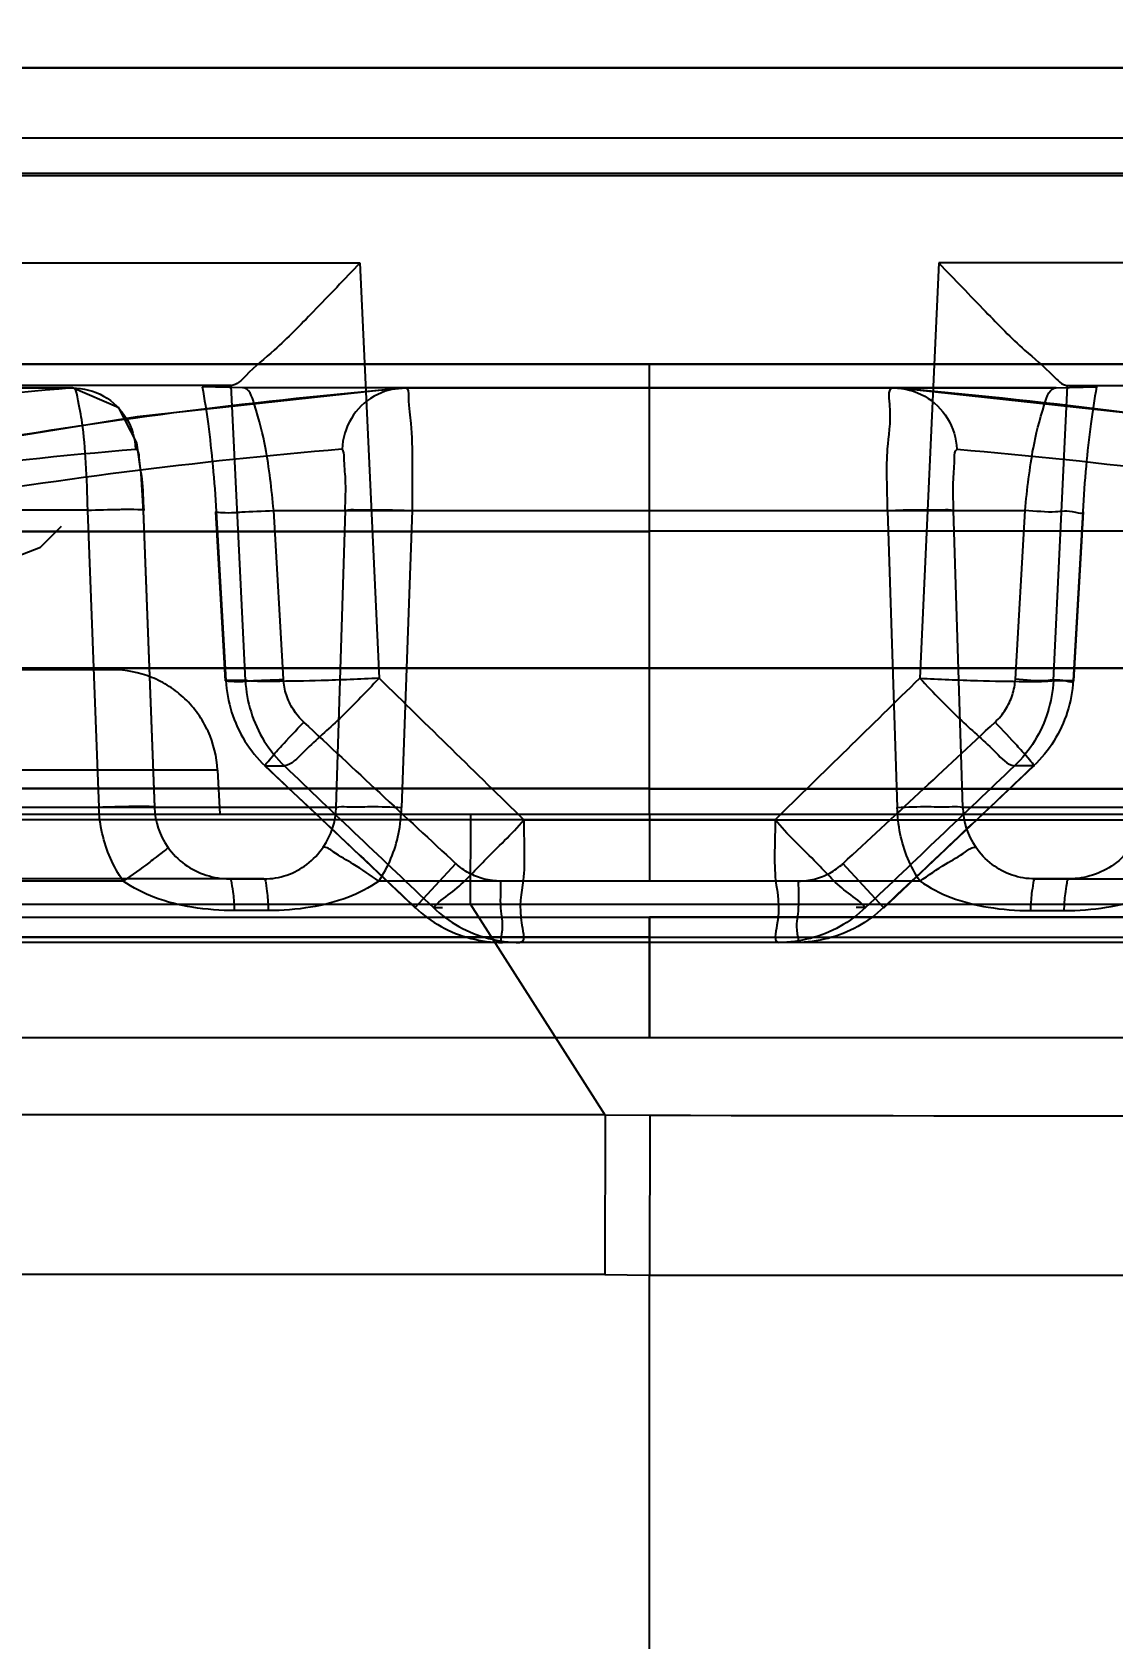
# Model space of a CAD drawing. Header units: millimetres. Extents: x 1236 to 1656, y -100 to 494.
# Drawn here: x 1379.614 to 1380.635, y 392.393 to 393.911 of the extents above; entities that cross this region are included whole.
import ezdxf

# ---------------------------------------------------------------- set-up
doc = ezdxf.new("R2010")
doc.units = ezdxf.units.MM
doc.header["$LTSCALE"] = 0.1
doc.layers.add('DIM', color=3, linetype='Continuous')
doc.styles.get("Standard").update_dxf_attribs({"font": 'arial.ttf'})
doc.dimstyles.new('ISO-25', dxfattribs={"dimtxt": 2.5, "dimasz": 2.5, "dimexe": 1.25, "dimexo": 0.625, "dimtad": 1, "dimlfac": 5, "dimtxsty": 'Standard', "dimcen": 2.5, "dimadec": 0, "dimazin": 0, "dimtfac": 1, "dimtmove": 0, "dimatfit": 3, "dimfxl": 0, "dimarcsym": 0})

# ---------------------------------------------------------------- blocks, each defined once
blk = doc.blocks.new('*D55')
at = {"layer": 'Defpoints', "color": 0}
for p in [(1380.1973, 411.5298), (1432.6691, -43.8302), (1441.94, -43.8302)]:
    blk.add_point(p, dxfattribs=at)
at = {"layer": 'DIM', "color": 0, "lineweight": -2}
for p, q in [((1380.8223, 411.5298), (1443.19, 411.5298)), ((1441.94, 409.0298), (1441.94, -41.3302)), ((1433.2941, -43.8302), (1443.19, -43.8302))]:
    blk.add_line(p, q, dxfattribs=at)
at = {"layer": 'DIM', "color": 0}
for points in [[(1441.5233, 409.0298), (1442.3566, 409.0298), (1441.94, 411.5298)], [(1441.5233, -41.3302), (1442.3566, -41.3302), (1441.94, -43.8302)]]:
    blk.add_solid(points, dxfattribs=at)
at = {"layer": 'DIM', "color": 0, "insert": (1439.6762, 183.8498), "char_height": 2.5, "attachment_point": 5, "rotation": 90}
blk.add_mtext('(2280)', dxfattribs=at)

msp = doc.modelspace()

# ---------------------------------------------------------------- linework, layer by layer
for p, q in [((1379.8025, 393.877), (1379.1735, 393.8774)), ((1375.7972, 393.8107), (1384.5974, 393.8107)), ((1379.3588, 393.6929), (1379.9237, 393.6926)), ((1379.9237, 393.6926), (1379.9418, 393.3003)), ((1380.4708, 393.6926), (1380.4528, 393.3003)), ((1381.036, 393.6928), (1380.4708, 393.6926)), ((1390.1975, 393.5962), (1380.1973, 393.5971)), ((1380.1973, 393.439), (1380.1973, 393.597)), ((1380.1973, 393.597), (1392.3657, 393.5957)), ((1380.1973, 393.4392), (1380.1973, 393.5969)), ((1378.4591, 393.5757), (1379.652, 393.5746)), ((1379.8021, 393.5769), (1379.4457, 393.577)), ((1379.7748, 393.5755), (1379.8021, 393.5768)), ((1379.8128, 393.5746), (1379.7748, 393.5755)), ((1379.8155, 393.2982), (1379.8021, 393.5766)), ((1379.9667, 393.5745), (1379.8128, 393.5746)), ((1379.9667, 393.5745), (1380.5818, 393.5746)), ((1380.5791, 393.2982), (1380.5925, 393.5766)), ((1380.5818, 393.5746), (1380.6198, 393.5755)), ((1380.6198, 393.5755), (1380.5925, 393.5768)), ((1380.5926, 393.5769), (1380.949, 393.577)), ((1379.6666, 393.4592), (1378.5062, 393.4592)), ((1379.6772, 393.1782), (1379.6666, 393.4588)), ((1379.719, 393.4588), (1379.7296, 393.1782)), ((1379.7298, 393.1784), (1379.7193, 393.459)), ((1379.7873, 393.4574), (1379.7964, 393.2979)), ((1379.7879, 393.4577), (1379.797, 393.2982)), ((1379.8423, 393.4587), (1380.5523, 393.4587)), ((1379.8515, 393.2993), (1379.8423, 393.4587)), ((1379.9013, 393.1782), (1379.9102, 393.4587)), ((1379.973, 393.4587), (1379.9631, 393.1783)), ((1380.4224, 393.4587), (1380.4315, 393.1783)), ((1380.4934, 393.1782), (1380.4845, 393.4587)), ((1380.5431, 393.2993), (1380.5523, 393.4587)), ((1380.6068, 393.4577), (1380.5976, 393.2982)), ((1380.6073, 393.4574), (1380.5982, 393.2979)), ((1380.1973, 393.1719), (1380.1973, 393.4392)), ((1380.1973, 393.1717), (1380.1973, 393.4386)), ((1378.4153, 393.3099), (1380.1973, 393.3099)), ((1380.1973, 393.3099), (1378.732, 393.3099)), ((1379.69, 393.3083), (1379.3256, 393.3083)), ((1380.1973, 393.1962), (1380.1973, 393.3099)), ((1380.1973, 393.1962), (1380.1973, 393.3099)), ((1380.1973, 393.3099), (1381.6627, 393.3099)), ((1381.9794, 393.3098), (1380.1973, 393.3099)), ((1379.8155, 393.2982), (1379.797, 393.2982)), ((1380.5791, 393.2982), (1380.5976, 393.2982)), ((1379.7895, 393.2135), (1379.3362, 393.2135)), ((1379.7917, 393.1718), (1379.7895, 393.2135)), ((1379.8342, 393.2175), (1379.8524, 393.2175)), ((1380.5604, 393.2175), (1380.5423, 393.2175)), ((1380.1973, 393.1957), (1373.6444, 393.1958)), ((1380.1973, 393.1962), (1378.7245, 393.1962)), ((1380.1973, 393.1962), (1381.6702, 393.1962)), ((1380.1973, 393.1958), (1386.7503, 393.1957)), ((1379.7296, 393.1782), (1357.5891, 393.1782)), ((1379.9013, 393.1782), (1378.6647, 393.1782)), ((1405.8254, 393.1782), (1380.4933, 393.1782)), ((1353.8838, 393.1718), (1406.439, 393.1718)), ((1369.1986, 393.1718), (1406.5113, 393.1718)), ((1380.3161, 393.1665), (1378.2281, 393.1666)), ((1380.0281, 393.0867), (1380.0284, 393.1718)), ((1380.0786, 393.1665), (1382.1666, 393.1665)), ((1380.1973, 393.172), (1380.1973, 393.1099)), ((1380.1973, 393.1717), (1380.1973, 393.1095)), ((1379.9761, 393.0836), (1380.0145, 393.1251)), ((1380.4185, 393.0836), (1380.3802, 393.1251)), ((1379.8331, 393.1107), (1354.5609, 393.1107)), ((1379.7, 393.1086), (1377.8188, 393.1086)), ((1379.8007, 393.1107), (1379.8331, 393.1107)), ((1380.453, 393.1086), (1379.9416, 393.1086)), ((1380.5615, 393.1107), (1405.8337, 393.1107)), ((1380.594, 393.1107), (1380.5615, 393.1107)), ((1380.0281, 393.0867), (1388.8886, 393.087)), ((1370.4741, 393.0866), (1380.0281, 393.0867)), ((1373.5793, 393.0744), (1380.1973, 393.0744)), ((1378.6632, 393.0744), (1381.7314, 393.0744)), ((1379.8373, 393.0807), (1379.8054, 393.0807)), ((1379.9932, 393.0836), (1380.0019, 393.0836)), ((1380.1556, 392.8874), (1380.0281, 393.0867)), ((1386.8153, 393.0744), (1380.1973, 393.0744)), ((1380.1973, 393.0744), (1380.1973, 393.0122)), ((1380.1973, 393.0744), (1380.1973, 393.0122)), ((1380.1973, 392.9607), (1380.1973, 393.0744)), ((1380.4014, 393.0836), (1380.3928, 393.0836)), ((1380.5573, 393.0807), (1380.5892, 393.0807)), ((1380.1973, 393.0555), (1370.2021, 393.0555)), ((1370.2021, 393.0555), (1390.1926, 393.0555)), ((1384.5049, 393.0507), (1375.8897, 393.0507)), ((1380.1973, 393.0555), (1380.1973, 392.9607)), ((1380.1973, 393.0554), (1380.1973, 392.9607)), ((1370.197, 392.9607), (1390.1976, 392.9607)), ((1380.1556, 392.8878), (1370.4608, 392.8894)), ((1380.1556, 392.8876), (1380.1551, 392.737)), ((1380.1978, 392.8872), (1380.1556, 392.8876)), ((1380.1978, 392.8872), (1380.1973, 392.7362)), ((1379.0807, 392.7373), (1380.1551, 392.7373)), ((1380.1551, 392.737), (1380.1973, 392.7362)), ((1380.1973, 392.7362), (1392.3772, 392.7366)), ((1380.1973, 391.7902), (1380.1973, 392.7362))]:
    msp.add_line(p, q)
for points in [[(1381.2269, 393.8774), (1380.5036, 393.877), (1379.7688, 393.877), (1379.0363, 393.8775), (1378.3411, 393.8783), (1377.7006, 393.8793), (1377.1466, 393.8805), (1376.6954, 393.8816), (1376.364, 393.8825), (1376.1615, 393.8831), (1376.0945, 393.8833)], [(1384.3009, 393.8833), (1383.9661, 393.8824), (1383.5792, 393.8813), (1383.0789, 393.8802), (1382.4908, 393.879), (1381.8407, 393.878), (1381.1612, 393.8773), (1380.4721, 393.877)], [(1379.6521, 393.5746), (1379.0448, 393.575), (1378.4594, 393.5757)], [(1379.9617, 393.5743), (1379.7131, 393.5472), (1379.4638, 393.5069), (1379.2139, 393.4534), (1378.9634, 393.3867), (1378.7124, 393.3066)], [(1379.7193, 393.4574), (1379.7169, 393.4938), (1379.7128, 393.5227), (1379.6959, 393.5557), (1379.652, 393.5746)], [(1380.4279, 393.5745), (1380.1201, 393.5745), (1379.8129, 393.5746)], [(1380.5817, 393.5746), (1380.2743, 393.5745), (1379.9667, 393.5745)], [(1381.6822, 393.3066), (1381.4312, 393.3867), (1381.1808, 393.4534), (1380.9309, 393.5069), (1380.6816, 393.5472), (1380.4329, 393.5743)], [(1380.6068, 393.4577), (1380.6069, 393.4576), (1380.6071, 393.4576), (1380.6072, 393.4575), (1380.6073, 393.4575), (1380.6073, 393.4574), (1380.6073, 393.4574)], [(1378.4318, 393.3798), (1378.5289, 393.3805), (1378.623, 393.3814), (1378.7137, 393.3823), (1378.8007, 393.3835), (1378.8838, 393.3847), (1378.9627, 393.3861), (1379.0374, 393.3875), (1379.1076, 393.3891), (1379.1733, 393.3907), (1379.2344, 393.3924), (1379.2906, 393.3942), (1379.3418, 393.396), (1379.3881, 393.3979), (1379.4295, 393.3998), (1379.4659, 393.4017), (1379.4975, 393.4037), (1379.5247, 393.4056), (1379.5473, 393.4076), (1379.5668, 393.4098), (1379.5818, 393.4119), (1379.5993, 393.4154), (1379.622, 393.4242), (1379.6419, 393.4439)], [(1379.8177, 393.2979), (1379.8173, 393.2979), (1379.8168, 393.298), (1379.8165, 393.2981), (1379.8161, 393.2981), (1379.8158, 393.2982), (1379.8155, 393.2982)], [(1380.577, 393.2979), (1380.5774, 393.2979), (1380.5778, 393.298), (1380.5782, 393.2981), (1380.5785, 393.2981), (1380.5788, 393.2982), (1380.5791, 393.2982)], [(1380.5976, 393.2982), (1380.5978, 393.2982), (1380.598, 393.2981), (1380.5981, 393.2981), (1380.5981, 393.298), (1380.5982, 393.298), (1380.5982, 393.2979)], [(1379.8339, 393.2174), (1379.8813, 393.1727), (1379.9286, 393.128), (1379.9759, 393.0835)], [(1380.4187, 393.0835), (1380.466, 393.128), (1380.5134, 393.1727), (1380.5607, 393.2174)], [(1379.9932, 393.0836), (1379.9933, 393.0838), (1379.9935, 393.084), (1379.9936, 393.0842), (1379.9939, 393.0844), (1379.9941, 393.0846), (1379.9944, 393.0849)], [(1380.4014, 393.0836), (1380.4013, 393.0838), (1380.4012, 393.084), (1380.401, 393.0842), (1380.4008, 393.0844), (1380.4005, 393.0846), (1380.4003, 393.0849)]]:
    msp.add_lwpolyline(points)
for centre, radius, start, end in [((1438.0399, 452.5325), 82.9688, 225.553815, 225.68591), ((1321.9964, 452.8765), 83.4653, 314.325106, 314.45643), ((1437.2146, 454.7698), 84.0948, 227.007911, 227.141785), ((1323.18, 454.7698), 84.0948, 312.858215, 312.992089), ((1437.492, 454.2099), 83.9315, 226.609872, 226.743014), ((1435.265, 451.3845), 80.3366, 226.389248, 226.52779), ((1324.5393, 452.009), 81.1959, 313.471354, 313.608435), ((1322.9026, 454.2099), 83.9315, 313.256986, 313.390128), ((1379.8002, 393.1811), 0.0707, 182.3433, 214.8009), ((1379.8317, 393.1803), 0.0697, 325.398, 358.3284), ((1380.563, 393.1803), 0.0697, 181.6716, 214.6021)]:
    msp.add_arc(centre, radius, start, end)
for points, knots in [([(1378.2178, 393.8785), (1377.9855, 393.8788), (1377.5531, 393.8796), (1376.9984, 393.8808), (1376.5132, 393.8821), (1376.3252, 393.8826), (1376.0468, 393.8834), (1376.2369, 393.8829), (1376.4214, 393.8823), (1376.8338, 393.8812), (1377.354, 393.88), (1378.0109, 393.8787), (1378.7554, 393.8777), (1379.5621, 393.877), (1380.3924, 393.8769), (1380.9505, 393.8771), (1381.227, 393.8774)], [0, 0, 0, 0, 0.096063, 0.176506, 0.237624, 0.276706, 0.292628, 0.300782, 0.33267, 0.386698, 0.460856, 0.552258, 0.656667, 0.769243, 0.885677, 1, 1, 1, 1]), ([(1379.1733, 393.8774), (1379.305, 393.8772), (1379.5695, 393.8771), (1379.9681, 393.8769), (1380.369, 393.8769), (1380.8966, 393.8771), (1381.5349, 393.8776), (1382.4319, 393.8788), (1383.2309, 393.8804), (1383.8305, 393.882), (1384.1477, 393.8829), (1384.2274, 393.8831), (1384.3042, 393.8833), (1384.2837, 393.8833), (1384.2206, 393.8831), (1384.0833, 393.8827), (1383.9116, 393.8822), (1383.6395, 393.8815), (1383.223, 393.8804), (1382.7031, 393.8794), (1382.3414, 393.8787), (1382.1769, 393.8785)], [0, 0, 0, 0, 0.054489, 0.109391, 0.164875, 0.220309, 0.327687, 0.428509, 0.593007, 0.650656, 0.688928, 0.706139, 0.707064, 0.7075, 0.712476, 0.738552, 0.759254, 0.785065, 0.850453, 0.931931, 1, 1, 1, 1]), ([(1378.2663, 393.775), (1378.0382, 393.775), (1377.615, 393.7752), (1377.0728, 393.7754), (1376.6006, 393.7756), (1376.418, 393.7759), (1376.1496, 393.7761), (1376.334, 393.7769), (1376.5131, 393.7767), (1376.9149, 393.7772), (1377.4211, 393.7773), (1378.0601, 393.7775), (1378.7865, 393.7775), (1379.5749, 393.7776), (1380.387, 393.7776), (1380.932, 393.7775), (1381.2017, 393.7775)], [0, 0, 0, 0, 0.096673, 0.177125, 0.238103, 0.276956, 0.292592, 0.300724, 0.332443, 0.386438, 0.46049, 0.551599, 0.655637, 0.768974, 0.885666, 1, 1, 1, 1]), ([(1381.7488, 393.7774), (1381.981, 393.7774), (1382.4157, 393.7773), (1383.0221, 393.7771), (1383.5029, 393.7769), (1383.8894, 393.7765), (1384.0601, 393.7766), (1384.2438, 393.7759), (1383.9971, 393.7756), (1383.825, 393.7755), (1383.3908, 393.7752), (1382.8887, 393.7751), (1382.2582, 393.7749), (1381.5514, 393.7748), (1380.7855, 393.7748), (1379.9946, 393.7748), (1379.4628, 393.7748), (1379.1986, 393.7749)], [0, 0, 0, 0, 0.093455, 0.175451, 0.242466, 0.291425, 0.320802, 0.328894, 0.342501, 0.376637, 0.43011, 0.500618, 0.585547, 0.681552, 0.785914, 0.893644, 1, 1, 1, 1]), ([(1379.9237, 393.6926), (1379.9092, 393.6772), (1379.8825, 393.6496), (1379.8469, 393.6127), (1379.8206, 393.5918), (1379.8076, 393.5773), (1379.8021, 393.5766)], [0, 0, 0, 0, 0.378419, 0.68606, 0.901289, 1, 1, 1, 1]), ([(1380.4708, 393.6926), (1380.4854, 393.6772), (1380.5121, 393.6498), (1380.5477, 393.6128), (1380.574, 393.5919), (1380.587, 393.5773), (1380.5925, 393.5766)], [0, 0, 0, 0, 0.378395, 0.685831, 0.901159, 1, 1, 1, 1]), ([(1354.1992, 393.5932), (1354.228, 393.5936), (1354.3391, 393.5948), (1354.5838, 393.5955), (1355, 393.5952), (1355.4659, 393.5949), (1355.956, 393.5947), (1356.4333, 393.5946), (1357.0012, 393.5945), (1357.6711, 393.5942), (1358.4477, 393.5941), (1359.3293, 393.5942), (1360.3053, 393.5943), (1361.3592, 393.5945), (1362.4716, 393.5947), (1364.0196, 393.595), (1365.994, 393.5954), (1368.3837, 393.596), (1371.5511, 393.5964), (1375.49, 393.597), (1378.6274, 393.5971), (1380.1973, 393.597)], [0, 0, 0, 0, 0.003316, 0.012819, 0.028238, 0.05134, 0.06659, 0.084788, 0.106415, 0.132125, 0.162092, 0.196026, 0.233859, 0.274706, 0.31765, 0.362212, 0.45334, 0.545477, 0.637971, 0.818839, 1, 1, 1, 1]), ([(1380.1973, 393.597), (1378.5967, 393.597), (1375.3986, 393.5969), (1371.4045, 393.5964), (1368.2182, 393.5959), (1365.8453, 393.5954), (1363.8819, 393.595), (1362.3377, 393.5947), (1361.2267, 393.5944), (1360.1759, 393.5943), (1358.9515, 393.5942), (1357.8593, 393.5942), (1356.9097, 393.5945), (1356.2243, 393.5946), (1355.5634, 393.5949), (1354.9572, 393.5953), (1354.5882, 393.5955), (1354.3815, 393.595), (1354.28, 393.5945), (1354.224, 393.5937), (1354.2003, 393.5932)], [0, 0, 0, 0, 0.184709, 0.369058, 0.46091, 0.552392, 0.642886, 0.687488, 0.730587, 0.771088, 0.808757, 0.87187, 0.897136, 0.918337, 0.950956, 0.973411, 0.988287, 0.993534, 0.997269, 1, 1, 1, 1]), ([(1379.652, 393.5746), (1379.5143, 393.5632), (1379.2374, 393.5281), (1378.8239, 393.4392), (1378.5513, 393.3568), (1378.4153, 393.3098)], [0, 0, 0, 0, 0.326945, 0.659506, 1, 1, 1, 1]), ([(1378.732, 393.3099), (1378.8677, 393.3567), (1379.1398, 393.4391), (1379.5527, 393.5279), (1379.8292, 393.5631), (1379.9667, 393.5745)], [0, 0, 0, 0, 0.340376, 0.672933, 1, 1, 1, 1]), ([(1379.6666, 393.4592), (1379.6663, 393.4741), (1379.6652, 393.5009), (1379.6623, 393.539), (1379.6583, 393.5584), (1379.6552, 393.5748), (1379.652, 393.5746)], [0, 0, 0, 0, 0.381309, 0.70324, 0.917589, 1, 1, 1, 1]), ([(1379.652, 393.5746), (1379.6622, 393.5746), (1379.6828, 393.5691), (1379.7054, 393.5471), (1379.7114, 393.5268), (1379.7117, 393.5167)], [0, 0, 0, 0, 0.336299, 0.666888, 1, 1, 1, 1]), ([(1379.7748, 393.5755), (1379.7769, 393.5639), (1379.7807, 393.539), (1379.785, 393.4997), (1379.7871, 393.472), (1379.7879, 393.4577)], [0, 0, 0, 0, 0.29823, 0.637805, 1, 1, 1, 1]), ([(1379.8423, 393.4587), (1379.8403, 393.4785), (1379.8363, 393.5146), (1379.8276, 393.548), (1379.8191, 393.5748), (1379.8128, 393.5746)], [0, 0, 0, 0, 0.492046, 0.845291, 1, 1, 1, 1]), ([(1379.9667, 393.5745), (1379.9565, 393.5745), (1379.9359, 393.5691), (1379.9133, 393.5471), (1379.9073, 393.5268), (1379.907, 393.5166)], [0, 0, 0, 0, 0.336195, 0.665258, 1, 1, 1, 1]), ([(1379.9667, 393.5745), (1379.9697, 393.5748), (1379.9694, 393.5569), (1379.9731, 393.5389), (1379.973, 393.5001), (1379.9733, 393.4735), (1379.973, 393.4587)], [0, 0, 0, 0, 0.077773, 0.293598, 0.617416, 1, 1, 1, 1]), ([(1380.4224, 393.4587), (1380.4221, 393.4782), (1380.4202, 393.5155), (1380.4267, 393.5434), (1380.4227, 393.5751), (1380.428, 393.5745)], [0, 0, 0, 0, 0.501391, 0.864824, 1, 1, 1, 1]), ([(1381.6627, 393.3099), (1381.5269, 393.3567), (1381.2549, 393.4391), (1380.842, 393.5279), (1380.5655, 393.5631), (1380.428, 393.5745)], [0, 0, 0, 0, 0.340363, 0.672922, 1, 1, 1, 1]), ([(1380.428, 393.5745), (1380.4382, 393.5745), (1380.4587, 393.5691), (1380.4813, 393.5471), (1380.4873, 393.5268), (1380.4877, 393.5166)], [0, 0, 0, 0, 0.336197, 0.665259, 1, 1, 1, 1]), ([(1380.5523, 393.4587), (1380.5543, 393.4785), (1380.5583, 393.5146), (1380.567, 393.548), (1380.5756, 393.5748), (1380.5818, 393.5746)], [0, 0, 0, 0, 0.49206, 0.845307, 1, 1, 1, 1]), ([(1380.6198, 393.5755), (1380.6177, 393.5639), (1380.6139, 393.539), (1380.6096, 393.4997), (1380.6076, 393.472), (1380.6068, 393.4577)], [0, 0, 0, 0, 0.298224, 0.637799, 1, 1, 1, 1]), ([(1378.4753, 393.252), (1378.6106, 393.2987), (1378.8823, 393.3813), (1379.2959, 393.47), (1379.5736, 393.5053), (1379.7121, 393.5167)], [0, 0, 0, 0, 0.338632, 0.67119, 1, 1, 1, 1]), ([(1379.9066, 393.5166), (1379.7692, 393.5052), (1379.4929, 393.4697), (1379.08, 393.3809), (1378.8078, 393.2988), (1378.672, 393.252)], [0, 0, 0, 0, 0.326868, 0.659448, 1, 1, 1, 1]), ([(1379.7121, 393.5167), (1379.7145, 393.5155), (1379.7151, 393.5036), (1379.7185, 393.4863), (1379.7189, 393.4687), (1379.7194, 393.4588)], [0, 0, 0, 0, 0.141618, 0.491613, 1, 1, 1, 1]), ([(1379.9098, 393.4587), (1379.9101, 393.4686), (1379.9109, 393.486), (1379.9087, 393.5034), (1379.909, 393.5153), (1379.9066, 393.5166)], [0, 0, 0, 0, 0.50798, 0.858893, 1, 1, 1, 1]), ([(1380.4848, 393.4587), (1380.4845, 393.4686), (1380.4838, 393.486), (1380.4859, 393.5034), (1380.4856, 393.5153), (1380.488, 393.5166)], [0, 0, 0, 0, 0.507764, 0.858759, 1, 1, 1, 1]), ([(1380.488, 393.5166), (1380.6254, 393.5052), (1380.9018, 393.4697), (1381.3146, 393.3809), (1381.5868, 393.2988), (1381.7227, 393.252)], [0, 0, 0, 0, 0.326866, 0.659446, 1, 1, 1, 1]), ([(1379.719, 393.4588), (1379.7206, 393.4594), (1379.7034, 393.4597), (1379.6954, 393.4595), (1379.676, 393.4591), (1379.6666, 393.4588)], [0, 0, 0, 0, 0.098498, 0.462553, 1, 1, 1, 1]), ([(1379.7879, 393.4577), (1379.7865, 393.4573), (1379.8036, 393.4562), (1379.8115, 393.4579), (1379.8323, 393.4582), (1379.8423, 393.4587)], [0, 0, 0, 0, 0.079196, 0.44719, 1, 1, 1, 1]), ([(1379.9102, 393.4587), (1379.9134, 393.4599), (1379.9248, 393.4589), (1379.9455, 393.4598), (1379.9631, 393.459), (1379.973, 393.4587)], [0, 0, 0, 0, 0.163538, 0.526739, 1, 1, 1, 1]), ([(1380.4224, 393.4587), (1380.4322, 393.4591), (1380.4496, 393.4598), (1380.47, 393.4589), (1380.4813, 393.4599), (1380.4845, 393.4587)], [0, 0, 0, 0, 0.473538, 0.837201, 1, 1, 1, 1]), ([(1380.6073, 393.4574), (1380.6072, 393.455), (1380.5933, 393.4594), (1380.5796, 393.456), (1380.5619, 393.4582), (1380.5523, 393.4587)], [0, 0, 0, 0, 0.129116, 0.477571, 1, 1, 1, 1]), ([(1380.1973, 393.439), (1378.6246, 393.4391), (1375.4816, 393.439), (1371.5356, 393.4384), (1368.3606, 393.4379), (1365.9582, 393.4374), (1363.9669, 393.437), (1362.3982, 393.4366), (1361.2652, 393.4364), (1360.1887, 393.4362), (1359.1907, 393.4361), (1358.289, 393.4361), (1357.4954, 393.4362), (1356.8122, 393.4364), (1356.2348, 393.4365), (1355.7508, 393.4367), (1355.2554, 393.4369), (1354.7855, 393.4372), (1354.3663, 393.4375), (1354.1201, 393.4367), (1354.0083, 393.4355), (1353.9793, 393.4352)], [0, 0, 0, 0, 0.179962, 0.359634, 0.45152, 0.543268, 0.634528, 0.679372, 0.722767, 0.764173, 0.802546, 0.836968, 0.867354, 0.893349, 0.915139, 0.933429, 0.948721, 0.971826, 0.987203, 0.996684, 1, 1, 1, 1]), ([(1355.1405, 393.437), (1355.1817, 393.437), (1355.5089, 393.4368), (1356.0228, 393.4366), (1356.7186, 393.4365), (1357.6877, 393.4361), (1358.804, 393.4361), (1360.0561, 393.4362), (1361.1297, 393.4364), (1362.2619, 393.4366), (1363.8274, 393.437), (1365.8084, 393.4374), (1368.1945, 393.4379), (1371.3887, 393.4384), (1375.39, 393.4389), (1378.5938, 393.4391), (1380.1973, 393.439)], [0, 0, 0, 0, 0.004927, 0.039182, 0.061525, 0.088237, 0.155208, 0.195173, 0.23815, 0.283745, 0.330729, 0.425586, 0.520932, 0.616407, 0.808018, 1, 1, 1, 1]), ([(1406.415, 393.4362), (1406.3858, 393.4365), (1406.2734, 393.4374), (1406.0265, 393.4378), (1405.6054, 393.4374), (1404.9708, 393.437), (1404.2775, 393.4368), (1403.5572, 393.4366), (1402.8656, 393.4364), (1402.0611, 393.4363), (1401.148, 393.4363), (1400.1389, 393.4364), (1398.6583, 393.4367), (1396.7235, 393.4371), (1394.3558, 393.4376), (1391.968, 393.4381), (1387.2474, 393.4389), (1383.3234, 393.4393), (1380.1973, 393.4392)], [0, 0, 0, 0, 0.003341, 0.012853, 0.028259, 0.051526, 0.085469, 0.107588, 0.133947, 0.164607, 0.199639, 0.238433, 0.280071, 0.36906, 0.459836, 0.550999, 0.642288, 1, 1, 1, 1]), ([(1406.4144, 393.4361), (1406.3906, 393.4366), (1406.3342, 393.4373), (1406.2318, 393.4375), (1406.0949, 393.4375), (1405.9184, 393.4375), (1405.5912, 393.4373), (1405.0364, 393.4369), (1404.3672, 393.4367), (1403.6711, 393.4365), (1402.7014, 393.4362), (1401.5842, 393.4362), (1400.3313, 393.4363), (1398.8634, 393.4365), (1396.9286, 393.4369), (1394.544, 393.4375), (1392.125, 393.438), (1388.887, 393.4386), (1384.9111, 393.439), (1381.744, 393.4391), (1380.1973, 393.4391)], [0, 0, 0, 0, 0.002727, 0.006459, 0.011716, 0.018388, 0.026663, 0.049154, 0.081868, 0.10324, 0.128805, 0.192834, 0.231084, 0.272172, 0.360805, 0.452485, 0.545039, 0.637599, 0.823011, 1, 1, 1, 1]), ([(1379.7893, 393.2135), (1379.7886, 393.2261), (1379.7839, 393.245), (1379.7712, 393.2669), (1379.7588, 393.2813), (1379.7439, 393.293), (1379.7215, 393.3045), (1379.7025, 393.3083), (1379.69, 393.3083)], [0, 0, 0, 0, 0.250057, 0.375964, 0.501346, 0.626493, 0.751775, 1, 1, 1, 1]), ([(1379.9418, 393.3003), (1379.9236, 393.2994), (1379.8905, 393.2979), (1379.8491, 393.2973), (1379.8259, 393.297), (1379.8177, 393.2979)], [0, 0, 0, 0, 0.440527, 0.800377, 1, 1, 1, 1]), ([(1379.9419, 393.3003), (1379.9289, 393.2866), (1379.9056, 393.2617), (1379.8753, 393.2365), (1379.8594, 393.2187), (1379.8524, 393.2175)], [0, 0, 0, 0, 0.462769, 0.826184, 1, 1, 1, 1]), ([(1380.4528, 393.3003), (1380.4658, 393.2867), (1380.4891, 393.2617), (1380.5194, 393.2365), (1380.5353, 393.2187), (1380.5423, 393.2175)], [0, 0, 0, 0, 0.46287, 0.826242, 1, 1, 1, 1]), ([(1380.4528, 393.3003), (1380.471, 393.2994), (1380.5041, 393.2979), (1380.5455, 393.2973), (1380.5687, 393.297), (1380.577, 393.2979)], [0, 0, 0, 0, 0.440209, 0.800271, 1, 1, 1, 1]), ([(1380.5982, 393.2979), (1380.5981, 393.2956), (1380.5842, 393.2999), (1380.5704, 393.2966), (1380.5527, 393.2986), (1380.5431, 393.2993)], [0, 0, 0, 0, 0.129041, 0.477047, 1, 1, 1, 1]), ([(1379.797, 393.2982), (1379.7957, 393.2979), (1379.8119, 393.2967), (1379.8199, 393.2985), (1379.8411, 393.2985), (1379.8515, 393.2993)], [0, 0, 0, 0, 0.074043, 0.423244, 1, 1, 1, 1]), ([(1379.797, 393.2982), (1379.7976, 393.2881), (1379.8012, 393.268), (1379.814, 393.2403), (1379.8269, 393.2244), (1379.8342, 393.2175)], [0, 0, 0, 0, 0.333651, 0.666148, 1, 1, 1, 1]), ([(1379.8155, 393.2982), (1379.816, 393.2881), (1379.8196, 393.268), (1379.8323, 393.2403), (1379.8451, 393.2244), (1379.8524, 393.2175)], [0, 0, 0, 0, 0.333885, 0.667308, 1, 1, 1, 1]), ([(1379.8706, 393.2589), (1379.8669, 393.2624), (1379.8603, 393.2703), (1379.8537, 393.2842), (1379.8518, 393.2943), (1379.8515, 393.2993)], [0, 0, 0, 0, 0.336, 0.670126, 1, 1, 1, 1]), ([(1380.524, 393.2589), (1380.5278, 393.2624), (1380.5344, 393.2703), (1380.5409, 393.2842), (1380.5428, 393.2943), (1380.5431, 393.2993)], [0, 0, 0, 0, 0.336002, 0.670128, 1, 1, 1, 1]), ([(1380.5791, 393.2982), (1380.5786, 393.2881), (1380.575, 393.268), (1380.5623, 393.2403), (1380.5495, 393.2244), (1380.5423, 393.2175)], [0, 0, 0, 0, 0.33389, 0.667312, 1, 1, 1, 1]), ([(1380.5976, 393.2982), (1380.5971, 393.2881), (1380.5934, 393.268), (1380.5806, 393.2403), (1380.5677, 393.2244), (1380.5604, 393.2175)], [0, 0, 0, 0, 0.333648, 0.666145, 1, 1, 1, 1]), ([(1379.8342, 393.2175), (1379.8328, 393.2167), (1379.8439, 393.2302), (1379.8497, 393.2362), (1379.8637, 393.2515), (1379.8706, 393.2589)], [0, 0, 0, 0, 0.091128, 0.4494, 1, 1, 1, 1]), ([(1380.5604, 393.2175), (1380.5619, 393.2167), (1380.5507, 393.2302), (1380.5449, 393.2362), (1380.531, 393.2515), (1380.524, 393.2589)], [0, 0, 0, 0, 0.091128, 0.4494, 1, 1, 1, 1]), ([(1379.7, 393.1086), (1379.6954, 393.1154), (1379.6873, 393.1299), (1379.6795, 393.1535), (1379.6774, 393.17), (1379.6771, 393.1782)], [0, 0, 0, 0, 0.332873, 0.666273, 1, 1, 1, 1]), ([(1379.7296, 393.1782), (1379.7312, 393.1789), (1379.714, 393.1791), (1379.706, 393.179), (1379.6866, 393.1786), (1379.6772, 393.1782)], [0, 0, 0, 0, 0.098877, 0.461916, 1, 1, 1, 1]), ([(1379.9013, 393.1782), (1379.9044, 393.1794), (1379.9157, 393.1784), (1379.936, 393.1794), (1379.9534, 393.1786), (1379.9631, 393.1783)], [0, 0, 0, 0, 0.162732, 0.526275, 1, 1, 1, 1]), ([(1379.9416, 393.1086), (1379.9461, 393.1153), (1379.9539, 393.1297), (1379.961, 393.1534), (1379.9629, 393.1699), (1379.9631, 393.1783)], [0, 0, 0, 0, 0.32748, 0.659269, 1, 1, 1, 1]), ([(1380.4315, 393.1783), (1380.4413, 393.1786), (1380.4587, 393.1794), (1380.479, 393.1784), (1380.4902, 393.1795), (1380.4934, 393.1782)], [0, 0, 0, 0, 0.47438, 0.836896, 1, 1, 1, 1]), ([(1380.453, 393.1086), (1380.4485, 393.1153), (1380.4407, 393.1297), (1380.4336, 393.1534), (1380.4317, 393.1699), (1380.4315, 393.1783)], [0, 0, 0, 0, 0.328971, 0.660547, 1, 1, 1, 1]), ([(1379.9944, 393.0849), (1379.9994, 393.0903), (1380.0176, 393.1019), (1380.0436, 393.1315), (1380.0673, 393.1528), (1380.0786, 393.1665)], [0, 0, 0, 0, 0.188412, 0.545431, 1, 1, 1, 1]), ([(1380.0786, 393.1665), (1380.0786, 393.1475), (1380.0811, 393.1108), (1380.0721, 393.0823), (1380.0804, 393.0507), (1380.075, 393.0507)], [0, 0, 0, 0, 0.492586, 0.85936, 1, 1, 1, 1]), ([(1380.3161, 393.1665), (1380.3161, 393.1474), (1380.3136, 393.1107), (1380.3226, 393.0823), (1380.3142, 393.0507), (1380.3196, 393.0507)], [0, 0, 0, 0, 0.492785, 0.859438, 1, 1, 1, 1]), ([(1380.4003, 393.0849), (1380.3953, 393.0903), (1380.377, 393.1019), (1380.3511, 393.1315), (1380.3274, 393.1527), (1380.3161, 393.1665)], [0, 0, 0, 0, 0.188388, 0.545401, 1, 1, 1, 1]), ([(1379.7422, 393.1407), (1379.744, 393.141), (1379.7307, 393.131), (1379.7239, 393.1254), (1379.708, 393.1142), (1379.7, 393.1086)], [0, 0, 0, 0, 0.101577, 0.449515, 1, 1, 1, 1]), ([(1379.7422, 393.1407), (1379.7466, 393.1344), (1379.7575, 393.1234), (1379.7781, 393.1132), (1379.7932, 393.1107), (1379.8006, 393.1107)], [0, 0, 0, 0, 0.338971, 0.669944, 1, 1, 1, 1]), ([(1379.8331, 393.1107), (1379.8404, 393.1107), (1379.855, 393.1131), (1379.8746, 393.1237), (1379.8848, 393.1345), (1379.889, 393.1407)], [0, 0, 0, 0, 0.333148, 0.658325, 1, 1, 1, 1]), ([(1379.9416, 393.1086), (1379.9336, 393.1141), (1379.9195, 393.1242), (1379.902, 393.1332), (1379.8925, 393.1411), (1379.889, 393.1407)], [0, 0, 0, 0, 0.469764, 0.828866, 1, 1, 1, 1]), ([(1380.453, 393.1086), (1380.461, 393.1141), (1380.4751, 393.1242), (1380.4927, 393.1332), (1380.5022, 393.1411), (1380.5057, 393.1407)], [0, 0, 0, 0, 0.469764, 0.828866, 1, 1, 1, 1]), ([(1380.5615, 393.1107), (1380.5542, 393.1107), (1380.5397, 393.1131), (1380.5201, 393.1237), (1380.5098, 393.1345), (1380.5056, 393.1407)], [0, 0, 0, 0, 0.333149, 0.658325, 1, 1, 1, 1]), ([(1380.6525, 393.1407), (1380.648, 393.1344), (1380.6371, 393.1234), (1380.6165, 393.1132), (1380.6015, 393.1107), (1380.594, 393.1107)], [0, 0, 0, 0, 0.338971, 0.669944, 1, 1, 1, 1]), ([(1380.0566, 393.1086), (1380.0515, 393.1086), (1380.0411, 393.1099), (1380.0266, 393.1156), (1380.0182, 393.1216), (1380.0145, 393.1251)], [0, 0, 0, 0, 0.335572, 0.669648, 1, 1, 1, 1]), ([(1380.338, 393.1086), (1380.3432, 393.1086), (1380.3535, 393.1099), (1380.368, 393.1156), (1380.3764, 393.1216), (1380.3802, 393.1251)], [0, 0, 0, 0, 0.335572, 0.669648, 1, 1, 1, 1]), ([(1379.8054, 393.0807), (1379.792, 393.0808), (1379.7663, 393.0827), (1379.7304, 393.0915), (1379.7092, 393.1022), (1379.7, 393.1086)], [0, 0, 0, 0, 0.363447, 0.696944, 1, 1, 1, 1]), ([(1379.8054, 393.0807), (1379.8052, 393.086), (1379.8047, 393.0955), (1379.803, 393.1037), (1379.8021, 393.1107), (1379.8007, 393.1107)], [0, 0, 0, 0, 0.519052, 0.864353, 1, 1, 1, 1]), ([(1379.833, 393.1107), (1379.8343, 393.1107), (1379.835, 393.1038), (1379.8366, 393.0957), (1379.837, 393.0861), (1379.8373, 393.0807)], [0, 0, 0, 0, 0.129156, 0.470814, 1, 1, 1, 1]), ([(1379.9416, 393.1086), (1379.9325, 393.1023), (1379.9117, 393.0916), (1379.8761, 393.0827), (1379.8506, 393.0808), (1379.8373, 393.0807)], [0, 0, 0, 0, 0.302864, 0.634841, 1, 1, 1, 1]), ([(1380.0566, 393.1086), (1380.0567, 393.0991), (1380.0554, 393.0807), (1380.0599, 393.0665), (1380.0559, 393.0507), (1380.0586, 393.0507)], [0, 0, 0, 0, 0.491519, 0.858955, 1, 1, 1, 1]), ([(1380.338, 393.1086), (1380.338, 393.0991), (1380.3392, 393.0807), (1380.3348, 393.0665), (1380.3388, 393.0507), (1380.3361, 393.0507)], [0, 0, 0, 0, 0.491519, 0.858955, 1, 1, 1, 1]), ([(1380.453, 393.1086), (1380.4621, 393.1023), (1380.4829, 393.0916), (1380.5186, 393.0827), (1380.544, 393.0808), (1380.5573, 393.0807)], [0, 0, 0, 0, 0.302864, 0.634841, 1, 1, 1, 1]), ([(1380.5617, 393.1107), (1380.5604, 393.1107), (1380.5597, 393.1038), (1380.558, 393.0957), (1380.5576, 393.0861), (1380.5573, 393.0807)], [0, 0, 0, 0, 0.129156, 0.470814, 1, 1, 1, 1]), ([(1380.5892, 393.0807), (1380.5895, 393.086), (1380.59, 393.0955), (1380.5916, 393.1037), (1380.5925, 393.1107), (1380.5939, 393.1107)], [0, 0, 0, 0, 0.519092, 0.864397, 1, 1, 1, 1]), ([(1380.5892, 393.0807), (1380.6026, 393.0808), (1380.6283, 393.0827), (1380.6643, 393.0915), (1380.6855, 393.1022), (1380.6946, 393.1086)], [0, 0, 0, 0, 0.363447, 0.696944, 1, 1, 1, 1]), ([(1379.9761, 393.0836), (1379.9834, 393.0767), (1379.9999, 393.0646), (1380.0282, 393.0533), (1380.0485, 393.0507), (1380.0586, 393.0507)], [0, 0, 0, 0, 0.333769, 0.666147, 1, 1, 1, 1]), ([(1379.9932, 393.0836), (1380.0004, 393.0767), (1380.0167, 393.0646), (1380.0449, 393.0533), (1380.065, 393.0507), (1380.075, 393.0507)], [0, 0, 0, 0, 0.333932, 0.667166, 1, 1, 1, 1]), ([(1380.4014, 393.0836), (1380.3942, 393.0767), (1380.3779, 393.0646), (1380.3498, 393.0533), (1380.3296, 393.0507), (1380.3196, 393.0507)], [0, 0, 0, 0, 0.333932, 0.667166, 1, 1, 1, 1]), ([(1380.4185, 393.0836), (1380.4112, 393.0767), (1380.3948, 393.0646), (1380.3664, 393.0533), (1380.3461, 393.0507), (1380.3361, 393.0507)], [0, 0, 0, 0, 0.333769, 0.666147, 1, 1, 1, 1]), ([(1389.9978, 392.889), (1389.1822, 392.8878), (1387.9584, 392.887), (1386.3262, 392.8873), (1385.101, 392.8875), (1383.8754, 392.8869), (1382.2409, 392.8857), (1381.015, 392.8857), (1380.1978, 392.8871)], [0, 0, 0, 0, 0.249678, 0.374629, 0.499648, 0.624727, 0.749837, 1, 1, 1, 1])]:
    msp.add_open_spline(points, degree=3, knots=knots)

# ---------------------------------------------------------------- dimensions: what is measured, and where the dimension line sits
at = {"layer": 'DIM'}
dim = msp.add_linear_dim(base=(1441.94, -43.8302), p1=(1380.1973, 411.5298), p2=(1432.6691, -43.8302), angle=90, text='(2280)', dimstyle='ISO-25', dxfattribs=at)
dim.commit()
dim.dimension.update_dxf_attribs({"geometry": '*D55', "text_midpoint": (1439.6762, 183.8498)})

doc.saveas('drawing.dxf')
